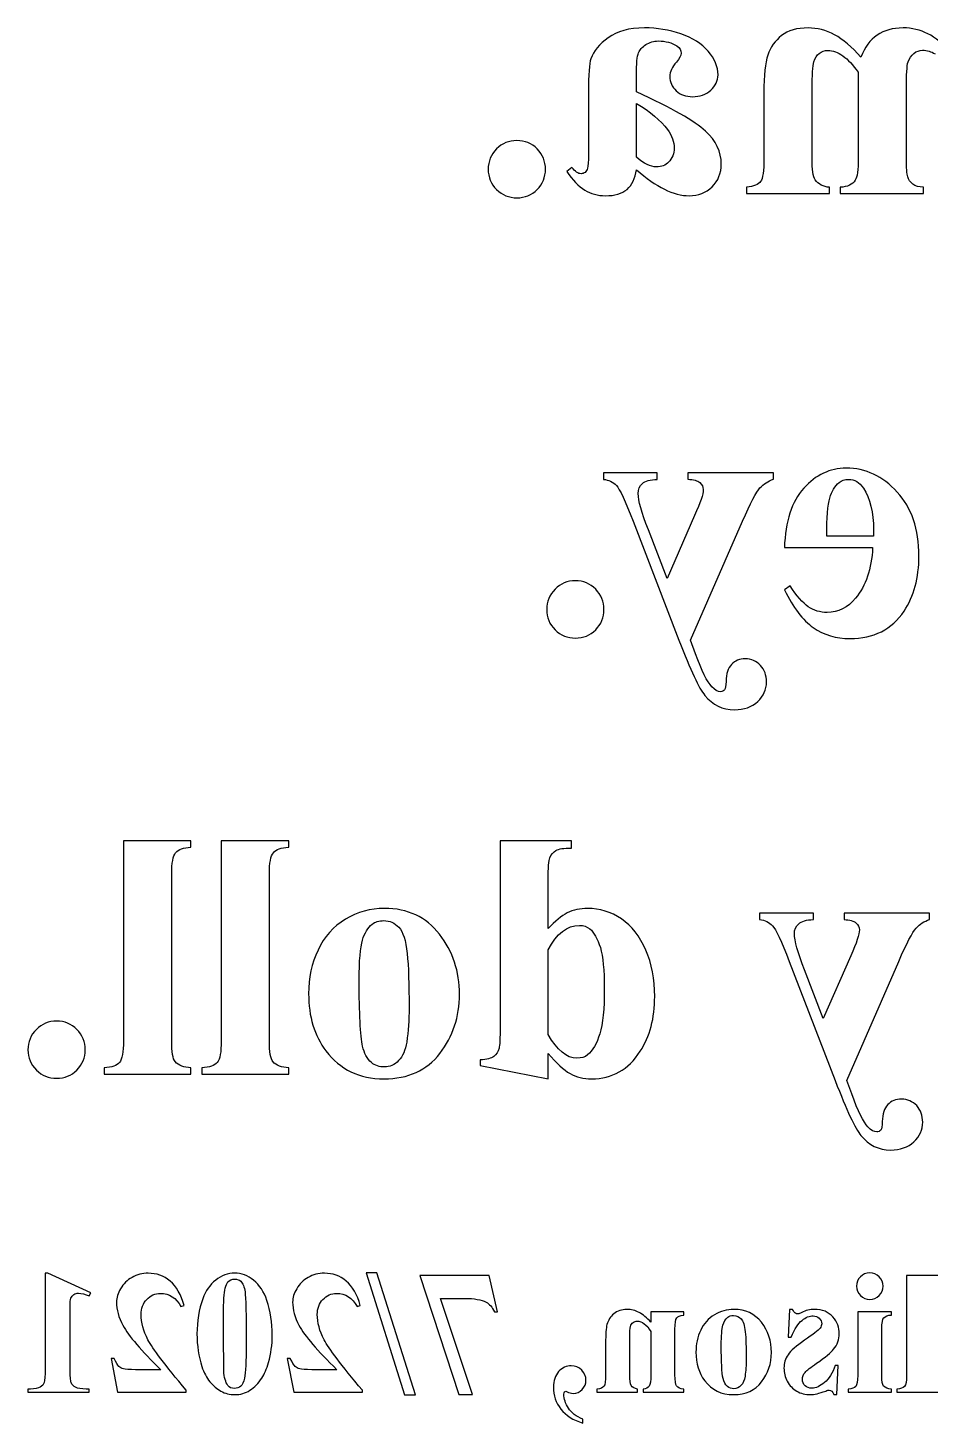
# Model space of a CAD drawing. Extents: x -0.4 to 83.8, y -41.6 to -6.3.
# Drawn here: x -0.4 to 21.28, y -41.56 to -8.02 of the extents above; entities that cross this region are included whole.
import ezdxf

# ---------------------------------------------------------------- set-up
doc = ezdxf.new("R2010")
doc.units = 0
doc.layers.add('Layer_1', color=7, linetype='CONTINUOUS')

msp = doc.modelspace()

# ---------------------------------------------------------------- linework, layer by layer
at = {"layer": 'Layer_1', "color": 4}
for p, q in [((14.225594, -9.558966), (14.225594, -9.170356)), ((19.554464, -9.083526), (19.554464, -11.158846)), ((13.072144, -9.558986), (13.072144, -11.059666)), ((17.288954, -9.575506), (17.288954, -11.158866)), ((18.446564, -11.158866), (18.446564, -9.496956)), ((20.711964, -11.158796), (20.711964, -9.496886)), ((14.225594, -11.129926), (14.225594, -9.835946)), ((11.352374, -10.728916), (11.352374, -10.728916)), ((12.675234, -11.373876), (12.551214, -11.473076)), ((14.225594, -11.129926), (14.225594, -11.129926)), ((14.225534, -11.431736), (14.225594, -11.431716)), ((16.871454, -11.853396), (16.871454, -12.002226)), ((16.871454, -12.002226), (18.868234, -12.002226)), ((18.868234, -12.002226), (18.868234, -11.853396)), ((19.120364, -11.853376), (19.120364, -12.002206)), ((19.120364, -12.002206), (21.121274, -12.002206)), ((21.121274, -12.002206), (21.121274, -11.853376)), ((14.725834, -18.720236), (13.431854, -18.720236)), ((13.431854, -18.720236), (13.431854, -18.873196)), ((14.725834, -18.873196), (14.725834, -18.720236)), ((17.516344, -18.720166), (15.461684, -18.720166)), ((15.461684, -18.720166), (15.461684, -18.873126)), ((17.516344, -18.873126), (17.516344, -18.720166)), ((15.622934, -19.741336), (14.961474, -21.254426)), ((14.142924, -19.877786), (15.246734, -22.742726)), ((14.961474, -21.254426), (14.510864, -20.084466)), ((15.527834, -22.742656), (16.776334, -19.877716)), ((19.922374, -20.092696), (19.922374, -20.237396)), ((19.922374, -20.237396), (18.797914, -20.237386)), ((17.780924, -20.514316), (17.780924, -20.514366)), ((17.780924, -20.514366), (19.901724, -20.514366)), ((12.757974, -21.312256), (12.757974, -21.312256)), ((17.921484, -21.436276), (17.780924, -21.527176)), ((15.647744, -23.065206), (15.527834, -22.742656)), ((1.897654, -27.563036), (1.897654, -32.366876)), ((3.518214, -27.563036), (1.897654, -27.563036)), ((3.518214, -27.715996), (3.518214, -27.563036)), ((4.245834, -27.563036), (4.245834, -32.366876)), ((5.866394, -27.563036), (4.245834, -27.563036)), ((5.866394, -27.715996), (5.866394, -27.563036)), ((10.947234, -27.563036), (10.947234, -32.011336)), ((12.662884, -27.563036), (10.947234, -27.563036)), ((12.662884, -27.736666), (12.662884, -27.563036)), ((3.055174, -32.366876), (3.055174, -28.365056)), ((5.403354, -32.366876), (5.403354, -28.365056)), ((12.104784, -29.671456), (12.104784, -28.505636)), ((8.152644, -29.481276), (8.152614, -29.481266)), ((8.169114, -29.187736), (8.169114, -29.187736)), ((18.479614, -29.303566), (17.185634, -29.303566)), ((17.185634, -29.303566), (17.185634, -29.456526)), ((18.479614, -29.456526), (18.479614, -29.303566)), ((21.270114, -29.303496), (19.215464, -29.303496)), ((19.215464, -29.303496), (19.215464, -29.456456)), ((21.270114, -29.456456), (21.270114, -29.303496)), ((12.104804, -32.218116), (12.104784, -30.184066)), ((17.896704, -30.461116), (19.000504, -33.326056)), ((19.376714, -30.324676), (18.715254, -31.837756)), ((19.281604, -33.325986), (20.530114, -30.461046)), ((18.715254, -31.837756), (18.264634, -30.667806)), ((0.289484, -31.895586), (0.289484, -31.895586)), ((10.471814, -32.829916), (10.471814, -32.966336)), ((12.104784, -33.284666), (12.104784, -32.672816)), ((1.430484, -33.020066), (1.430484, -33.168896)), ((1.430484, -33.168896), (3.518214, -33.168896)), ((3.518214, -33.168896), (3.518214, -33.020066)), ((3.778664, -33.020066), (3.778664, -33.168896)), ((3.778664, -33.168896), (5.866394, -33.168896)), ((5.866394, -33.168896), (5.866394, -33.020066)), ((10.471814, -32.966336), (12.104784, -33.284666)), ((19.401504, -33.648546), (19.281604, -33.325986)), ((0.080724, -37.957496), (0.012514, -37.957536)), ((0.012514, -37.957536), (0.012514, -40.249906)), ((1.112184, -38.428786), (0.080724, -37.957496)), ((7.726774, -37.951336), (8.646614, -40.882426)), ((7.987214, -37.951336), (7.726774, -37.951336)), ((8.911194, -40.882426), (7.987214, -37.951336)), ((10.686844, -38.015436), (9.016664, -38.015436)), ((9.016664, -38.015436), (9.957174, -40.876236)), ((10.889414, -38.885666), (10.686844, -38.015436)), ((19.833554, -37.949266), (19.833524, -37.949266)), ((20.716154, -38.015416), (20.716154, -40.417336)), ((21.526484, -38.015466), (20.716154, -38.015416)), ((1.074984, -38.503186), (1.112184, -38.428786)), ((10.281654, -40.876216), (9.518904, -38.563186)), ((9.518904, -38.563186), (10.099754, -38.563186)), ((0.614014, -40.249876), (0.614014, -38.796726)), ((3.278464, -38.761596), (3.354964, -38.734696)), ((7.511794, -38.761596), (7.588294, -38.734696)), ((10.810814, -38.885666), (10.889414, -38.885666)), ((15.360284, -38.885496), (14.572864, -38.885646)), ((14.572864, -38.885646), (14.572864, -39.135756)), ((15.360284, -38.961996), (15.360284, -38.885496)), ((16.567574, -38.827766), (16.567574, -38.827766)), ((17.902894, -38.831896), (17.871894, -39.491296)), ((17.973204, -38.831906), (17.902894, -38.831896)), ((19.544134, -38.885646), (19.544134, -40.417336)), ((20.354464, -38.885706), (19.544134, -38.885646)), ((20.354464, -38.962206), (20.354464, -38.885706)), ((16.559674, -38.974516), (16.559574, -38.974526)), ((3.662954, -39.416896), (3.662934, -39.416876)), ((4.307634, -40.301776), (4.299584, -39.412876)), ((14.062224, -40.396616), (14.062224, -39.536716)), ((14.572754, -39.361046), (14.572754, -40.396646)), ((15.151544, -40.396556), (15.151544, -39.305146)), ((17.871894, -39.491296), (17.942194, -39.491296)), ((20.122994, -40.417366), (20.122994, -39.288746)), ((13.483494, -39.644266), (13.483494, -40.396676)), ((1.672394, -40.008006), (1.597994, -40.008006)), ((1.597994, -40.008006), (1.755044, -40.818346)), ((5.905734, -40.008006), (5.831334, -40.008006)), ((5.831334, -40.008006), (5.988374, -40.818346)), ((19.072884, -40.175576), (19.002584, -40.175576)), ((19.039784, -40.870106), (19.072884, -40.175576)), ((2.792744, -40.276706), (2.187094, -40.276706)), ((7.026074, -40.276706), (6.420424, -40.276706)), ((-0.336796, -40.741886), (-0.400896, -40.741886)), ((-0.400896, -40.741886), (-0.400896, -40.818386)), ((-0.400896, -40.818386), (1.074984, -40.818386)), ((1.074984, -40.741886), (1.000584, -40.741886)), ((1.074984, -40.818386), (1.074984, -40.741886)), ((1.755044, -40.818346), (3.404554, -40.818346)), ((3.404554, -40.818346), (3.404554, -40.772846)), ((5.988374, -40.818346), (7.637884, -40.818346)), ((7.637884, -40.818346), (7.637884, -40.772846)), ((8.646614, -40.882426), (8.911194, -40.882426)), ((9.957174, -40.876236), (10.281654, -40.876216)), ((13.274704, -40.743926), (13.274704, -40.818326)), ((13.274704, -40.818326), (14.252414, -40.818326)), ((14.252414, -40.818326), (14.252414, -40.743926)), ((14.382564, -40.743866), (14.382564, -40.818266)), ((14.382564, -40.818266), (15.360284, -40.818266)), ((15.360284, -40.818266), (15.360284, -40.743866)), ((18.971584, -40.870106), (19.039784, -40.870106)), ((19.310594, -40.743946), (19.310594, -40.818346)), ((19.310594, -40.818346), (20.354464, -40.818346)), ((20.354464, -40.818346), (20.354464, -40.743946)), ((20.482614, -40.743946), (20.482614, -40.818346)), ((20.482614, -40.818346), (21.526484, -40.818346)), ((12.937824, -41.560416), (12.937824, -41.469516)), ((12.937834, -41.560526), (12.937824, -41.560416))]:
    msp.add_line(p, q, dxfattribs=at)
for points in [[(14.415754, -8.021096), (14.049194, -8.021096), (13.759804, -8.099643), (13.547584, -8.256736)], [(15.292184, -8.165786), (15.011064, -8.069326), (14.718921, -8.021096), (14.415754, -8.021096)], [(18.351434, -8.021076), (18.084094, -8.021076), (17.871877, -8.083086), (17.714784, -8.207106)], [(18.988084, -8.186436), (18.784137, -8.076196), (18.571921, -8.021076), (18.351434, -8.021076)], [(20.633464, -8.021076), (20.385417, -8.021076), (20.177334, -8.078953), (20.009214, -8.194706)], [(21.228774, -8.161636), (21.046874, -8.067929), (20.848437, -8.021076), (20.633464, -8.021076)], [(13.547584, -8.256736), (13.332611, -8.411076), (13.193431, -8.579196), (13.130044, -8.761096)], [(14.452954, -8.422086), (14.541147, -8.364219), (14.640367, -8.335286), (14.750614, -8.335286)], [(14.750614, -8.335286), (14.929761, -8.335286), (15.077211, -8.375249), (15.192964, -8.455176)], [(15.949504, -8.583336), (15.792411, -8.401436), (15.573304, -8.262253), (15.292184, -8.165786)], [(17.714784, -8.207106), (17.554931, -8.328373), (17.444687, -8.484093), (17.384054, -8.674266)], [(19.620604, -8.723876), (19.400117, -8.475829), (19.189277, -8.296683), (18.988084, -8.186436)], [(20.009214, -8.194706), (19.841094, -8.310459), (19.711557, -8.486849), (19.620604, -8.723876)], [(21.815824, -8.645326), (21.603604, -8.413813), (21.407921, -8.252583), (21.228774, -8.161636)], [(14.225594, -9.170356), (14.225594, -8.878216), (14.242127, -8.694936), (14.275194, -8.620516)], [(14.275194, -8.620516), (14.305527, -8.543349), (14.364781, -8.477206), (14.452954, -8.422086)], [(15.300454, -8.628806), (15.300454, -8.686673), (15.261867, -8.758333), (15.184694, -8.843786)], [(15.192964, -8.455176), (15.264624, -8.504776), (15.300454, -8.562653), (15.300454, -8.628806)], [(16.185154, -9.149706), (16.185154, -8.951273), (16.106604, -8.762483), (15.949504, -8.583336)], [(17.384054, -8.674266), (17.320654, -8.861679), (17.288954, -9.162093), (17.288954, -9.575506)], [(18.487864, -8.839626), (18.515397, -8.745919), (18.559494, -8.677019), (18.620154, -8.632926)], [(18.620154, -8.632926), (18.678021, -8.586059), (18.746921, -8.562626), (18.826854, -8.562626)], [(18.826854, -8.562626), (18.945367, -8.562626), (19.065257, -8.606723), (19.186524, -8.694916)], [(19.186524, -8.694916), (19.307791, -8.780356), (19.430437, -8.909893), (19.554464, -9.083526)], [(20.753264, -8.839556), (20.780797, -8.751363), (20.827651, -8.682463), (20.893824, -8.632856)], [(20.893824, -8.632856), (20.957224, -8.583256), (21.026127, -8.558456), (21.100534, -8.558456)], [(21.100534, -8.558456), (21.210774, -8.558456), (21.311371, -8.587389), (21.402324, -8.645256)], [(13.130044, -8.761096), (13.091444, -8.876856), (13.072144, -9.142819), (13.072144, -9.558986)], [(15.184694, -8.843786), (15.079961, -8.962293), (15.027594, -9.076669), (15.027594, -9.186916)], [(18.446564, -9.496956), (18.446564, -9.152443), (18.460331, -8.933333), (18.487864, -8.839626)], [(20.711964, -9.496886), (20.711964, -9.146859), (20.725731, -8.927749), (20.753264, -8.839556)], [(15.027594, -9.186916), (15.027594, -9.321963), (15.078584, -9.437716), (15.180564, -9.534176)], [(16.011514, -9.517646), (16.127274, -9.412913), (16.185154, -9.290266), (16.185154, -9.149706)], [(15.883374, -10.501546), (15.629814, -10.264519), (15.077221, -9.950326), (14.225594, -9.558966)], [(15.180564, -9.534176), (15.279784, -9.627883), (15.410697, -9.674736), (15.573304, -9.674736)], [(15.573304, -9.674736), (15.746937, -9.674736), (15.893007, -9.622373), (16.011514, -9.517646)], [(14.225594, -9.835946), (14.559074, -10.031633), (14.807121, -10.241096), (14.969734, -10.464336)], [(11.352374, -10.728916), (11.159447, -10.728916), (10.996841, -10.796439), (10.864554, -10.931486)], [(11.840204, -10.931486), (11.705157, -10.796439), (11.542547, -10.728916), (11.352374, -10.728916)], [(14.969734, -10.464336), (15.077221, -10.613163), (15.130964, -10.763369), (15.130964, -10.914956)], [(16.263704, -11.295296), (16.263704, -11.000396), (16.136927, -10.735813), (15.883374, -10.501546)], [(10.864554, -10.931486), (10.729507, -11.066539), (10.661984, -11.229149), (10.661984, -11.419316)], [(12.038644, -11.419316), (12.038644, -11.229149), (11.972497, -11.066539), (11.840204, -10.931486)], [(13.072144, -11.059666), (13.072144, -11.236059), (13.065244, -11.347683), (13.051444, -11.394536)], [(15.130964, -10.914956), (15.130964, -11.041736), (15.085487, -11.153356), (14.994534, -11.249816)], [(12.894344, -11.526836), (12.822684, -11.526836), (12.749647, -11.475849), (12.675234, -11.373876)], [(13.051444, -11.394536), (13.037644, -11.438603), (13.016977, -11.471669), (12.989444, -11.493736)], [(14.705144, -11.361436), (14.567344, -11.361436), (14.407494, -11.284266), (14.225594, -11.129926)], [(14.994534, -11.249816), (14.925634, -11.324229), (14.829171, -11.361436), (14.705144, -11.361436)], [(16.044604, -11.840996), (16.190671, -11.694923), (16.263704, -11.513023), (16.263704, -11.295296)], [(17.288954, -11.158866), (17.288954, -11.456526), (17.262787, -11.641183), (17.210454, -11.712836)], [(18.520964, -11.671496), (18.471364, -11.597083), (18.446564, -11.426206), (18.446564, -11.158866)], [(19.554464, -11.158846), (19.554464, -11.437213), (19.531031, -11.612223), (19.484164, -11.683876)], [(20.745064, -11.601146), (20.722997, -11.532246), (20.711964, -11.384796), (20.711964, -11.158796)], [(10.661984, -11.419316), (10.661984, -11.609483), (10.729507, -11.772093), (10.864554, -11.907146)], [(11.840204, -11.907146), (11.972497, -11.772093), (12.038644, -11.609483), (12.038644, -11.419316)], [(12.551214, -11.473076), (12.689021, -11.677029), (12.832337, -11.825859), (12.981164, -11.919566)], [(12.989444, -11.493736), (12.961911, -11.515803), (12.930211, -11.526836), (12.894344, -11.526836)], [(13.998154, -11.903026), (14.122181, -11.798299), (14.197974, -11.641203), (14.225534, -11.431736)], [(14.225594, -11.431716), (14.696881, -11.847883), (15.119937, -12.055966), (15.494764, -12.055966)], [(17.210454, -11.712836), (17.155321, -11.784496), (17.042321, -11.831349), (16.871454, -11.853396)], [(18.868234, -11.853396), (18.711134, -11.839596), (18.595377, -11.778963), (18.520964, -11.671496)], [(19.484164, -11.683876), (19.420764, -11.785856), (19.299497, -11.842356), (19.120364, -11.853376)], [(20.869094, -11.774776), (20.805694, -11.725176), (20.764351, -11.667299), (20.745064, -11.601146)], [(10.864554, -11.907146), (10.999601, -12.039433), (11.162207, -12.105576), (11.352374, -12.105576)], [(11.352374, -12.105576), (11.542547, -12.105576), (11.705157, -12.039433), (11.840204, -11.907146)], [(12.981164, -11.919566), (13.127237, -12.010513), (13.293981, -12.055986), (13.481394, -12.055986)], [(13.481394, -12.055986), (13.701881, -12.055986), (13.874134, -12.004999), (13.998154, -11.903026)], [(15.494764, -12.055966), (15.715251, -12.055966), (15.898531, -11.984309), (16.044604, -11.840996)], [(21.121274, -11.853376), (21.013787, -11.848043), (20.929727, -11.821843), (20.869094, -11.774776)], [(19.265074, -18.604356), (18.873707, -18.604356), (18.534711, -18.765586), (18.248084, -19.088046)], [(20.492904, -19.178996), (20.142884, -18.795903), (19.733607, -18.604356), (19.265074, -18.604356)], [(13.431854, -18.873196), (13.558634, -18.886996), (13.661987, -18.936606), (13.741914, -19.022026)], [(13.741914, -19.022026), (13.821841, -19.104706), (13.955511, -19.389959), (14.142924, -19.877786)], [(14.266944, -19.216306), (14.266944, -19.114333), (14.301397, -19.033029), (14.370304, -18.972396)], [(14.370304, -18.972396), (14.436437, -18.911729), (14.554947, -18.878663), (14.725834, -18.873196)], [(15.461684, -18.873126), (15.596731, -18.878459), (15.691817, -18.904659), (15.746944, -18.951726)], [(15.746944, -18.951726), (15.802077, -18.998593), (15.829644, -19.055093), (15.829644, -19.121226)], [(16.776334, -19.877716), (16.963747, -19.445009), (17.102931, -19.179046), (17.193884, -19.079826)], [(17.193884, -19.079826), (17.282077, -18.980613), (17.389564, -18.911713), (17.516344, -18.873126)], [(18.248084, -19.088046), (17.958691, -19.407753), (17.802971, -19.883176), (17.780924, -20.514316)], [(18.872314, -19.323746), (18.919181, -19.158379), (18.993594, -19.032976), (19.095554, -18.947536)], [(19.095554, -18.947536), (19.153421, -18.897936), (19.230591, -18.873136), (19.327064, -18.873136)], [(19.327064, -18.873136), (19.470377, -18.873136), (19.587511, -18.943416), (19.678464, -19.083976)], [(19.678464, -19.083976), (19.841071, -19.329263), (19.922374, -19.665503), (19.922374, -20.092696)], [(14.510864, -20.084466), (14.348251, -19.668299), (14.266944, -19.378913), (14.266944, -19.216306)], [(15.829644, -19.121226), (15.829644, -19.225953), (15.760741, -19.432656), (15.622934, -19.741336)], [(18.797914, -20.237386), (18.797914, -19.793653), (18.822714, -19.489106), (18.872314, -19.323746)], [(21.013804, -20.716886), (21.013804, -20.071966), (20.840171, -19.559336), (20.492904, -19.178996)], [(19.901724, -20.514366), (19.876924, -21.026999), (19.740497, -21.432143), (19.492444, -21.729796)], [(20.658264, -22.039806), (20.895291, -21.684273), (21.013804, -21.243299), (21.013804, -20.716886)], [(12.757974, -21.312256), (12.565054, -21.312256), (12.402447, -21.379779), (12.270154, -21.514826)], [(13.245804, -21.514826), (13.110757, -21.379779), (12.948147, -21.312256), (12.757974, -21.312256)], [(18.355564, -21.936506), (18.220517, -21.842799), (18.075824, -21.676056), (17.921484, -21.436276)], [(12.270154, -21.514826), (12.135107, -21.649873), (12.067584, -21.812479), (12.067584, -22.002646)], [(13.444244, -22.002646), (13.444244, -21.812479), (13.378097, -21.649873), (13.245804, -21.514826)], [(17.780924, -21.527176), (17.990384, -21.954369), (18.221894, -22.257539), (18.475454, -22.436686)], [(19.492444, -21.729796), (19.302277, -21.958549), (19.073524, -22.072926), (18.806184, -22.072926)], [(12.067584, -22.002646), (12.067584, -22.192819), (12.135107, -22.355429), (12.270154, -22.490476)], [(13.245804, -22.490476), (13.378097, -22.355429), (13.444244, -22.192819), (13.444244, -22.002646)], [(18.806184, -22.072926), (18.640817, -22.072926), (18.490611, -22.027453), (18.355564, -21.936506)], [(19.356024, -22.701266), (19.929284, -22.701266), (20.363364, -22.480779), (20.658264, -22.039806)], [(18.475454, -22.436686), (18.729014, -22.613073), (19.022537, -22.701266), (19.356024, -22.701266)], [(12.270154, -22.490476), (12.405201, -22.622769), (12.567807, -22.688916), (12.757974, -22.688916)], [(12.757974, -22.688916), (12.948147, -22.688916), (13.110757, -22.622769), (13.245804, -22.490476)], [(15.246734, -22.742726), (15.525094, -23.459306), (15.731801, -23.900279), (15.866854, -24.065646)], [(16.036344, -23.858956), (15.926104, -23.743203), (15.796571, -23.478619), (15.647744, -23.065206)], [(16.511774, -23.321506), (16.426334, -23.409699), (16.382237, -23.546123), (16.379484, -23.730776)], [(16.842504, -23.189206), (16.704697, -23.189206), (16.594454, -23.233306), (16.511774, -23.321506)], [(17.206304, -23.346306), (17.107084, -23.241573), (16.985817, -23.189206), (16.842504, -23.189206)], [(17.350994, -23.743186), (17.350994, -23.583333), (17.302764, -23.451039), (17.206304, -23.346306)], [(16.379484, -23.730776), (16.376817, -23.835509), (16.364417, -23.903033), (16.342284, -23.933346)], [(17.140154, -24.214466), (17.280714, -24.084933), (17.350994, -23.927839), (17.350994, -23.743186)], [(15.866854, -24.065646), (16.057021, -24.297153), (16.295421, -24.412906), (16.582054, -24.412906)], [(16.247184, -23.978846), (16.181051, -23.978846), (16.110771, -23.938883), (16.036344, -23.858956)], [(16.342284, -23.933346), (16.320217, -23.963679), (16.288517, -23.978846), (16.247184, -23.978846)], [(16.582054, -24.412906), (16.810807, -24.412906), (16.996841, -24.346759), (17.140154, -24.214466)], [(3.150274, -27.848286), (3.213674, -27.771119), (3.336321, -27.727023), (3.518214, -27.715996)], [(5.498454, -27.848286), (5.561854, -27.771119), (5.684501, -27.727023), (5.866394, -27.715996)], [(12.141984, -27.972326), (12.175051, -27.892406), (12.224661, -27.833153), (12.290814, -27.794566)], [(12.290814, -27.794566), (12.356947, -27.755966), (12.480971, -27.736666), (12.662884, -27.736666)], [(3.055174, -28.365056), (3.055174, -28.094956), (3.086874, -27.922699), (3.150274, -27.848286)], [(5.403354, -28.365056), (5.403354, -28.094956), (5.435054, -27.922699), (5.498454, -27.848286)], [(12.104784, -28.505636), (12.104784, -28.210729), (12.117184, -28.032959), (12.141984, -27.972326)], [(7.230664, -29.448186), (6.941277, -29.621819), (6.722171, -29.868489), (6.573344, -30.188196)], [(8.169114, -29.187736), (7.832867, -29.187736), (7.520051, -29.274553), (7.230664, -29.448186)], [(7.871524, -29.568076), (7.943184, -29.510209), (8.036891, -29.481276), (8.152644, -29.481276)], [(8.152614, -29.481266), (8.293174, -29.481266), (8.414441, -29.535009), (8.516414, -29.642496)], [(9.492024, -29.807856), (9.169564, -29.394443), (8.728594, -29.187736), (8.169114, -29.187736)], [(12.563674, -29.295246), (12.420361, -29.366906), (12.267397, -29.492309), (12.104784, -29.671456)], [(13.055634, -29.187756), (12.870974, -29.187756), (12.706987, -29.223586), (12.563674, -29.295246)], [(13.861784, -29.439936), (13.610984, -29.271816), (13.342267, -29.187756), (13.055634, -29.187756)], [(14.448834, -30.188216), (14.305514, -29.857489), (14.109831, -29.608063), (13.861784, -29.439936)], [(17.185634, -29.456526), (17.312414, -29.470326), (17.415767, -29.519936), (17.495694, -29.605356)], [(18.124074, -29.555726), (18.190207, -29.495126), (18.308721, -29.462059), (18.479614, -29.456526)], [(19.215464, -29.456456), (19.350511, -29.461789), (19.445594, -29.487989), (19.500714, -29.535056)], [(20.947654, -29.663166), (21.035847, -29.563946), (21.143334, -29.495043), (21.270114, -29.456456)], [(7.640014, -29.952556), (7.692347, -29.776163), (7.769517, -29.648003), (7.871524, -29.568076)], [(8.516414, -29.642496), (8.615634, -29.747223), (8.681781, -29.956683), (8.714854, -30.270876)], [(9.971584, -31.254796), (9.971584, -30.700823), (9.811731, -30.218509), (9.492024, -29.807856)], [(12.104784, -30.184066), (12.308737, -29.792699), (12.558164, -29.597016), (12.853064, -29.597016)], [(12.853064, -29.597016), (12.955037, -29.597016), (13.039097, -29.624583), (13.105244, -29.679716)], [(13.105244, -29.679716), (13.207217, -29.765156), (13.291277, -29.915363), (13.357424, -30.130336)], [(17.495694, -29.605356), (17.575621, -29.688036), (17.709291, -29.973289), (17.896704, -30.461116)], [(18.020724, -29.799636), (18.020724, -29.697663), (18.055174, -29.616359), (18.124074, -29.555726)], [(18.264634, -30.667806), (18.102027, -30.251639), (18.020724, -29.962249), (18.020724, -29.799636)], [(19.583414, -29.704556), (19.583414, -29.809283), (19.514514, -30.015989), (19.376714, -30.324676)], [(19.500714, -29.535056), (19.555847, -29.581923), (19.583414, -29.638423), (19.583414, -29.704556)], [(20.530114, -30.461046), (20.717527, -30.028346), (20.856707, -29.762386), (20.947654, -29.663166)], [(7.561414, -30.915796), (7.561414, -30.447263), (7.587614, -30.126183), (7.640014, -29.952556)], [(13.357424, -30.130336), (13.420824, -30.345309), (13.452524, -30.674663), (13.452524, -31.118396)], [(6.573344, -30.188196), (6.421757, -30.507903), (6.345964, -30.857923), (6.345964, -31.238256)], [(8.714854, -30.270876), (8.745187, -30.582316), (8.760354, -31.016399), (8.760354, -31.573126)], [(14.663804, -31.304426), (14.663804, -30.888259), (14.592147, -30.516189), (14.448834, -30.188216)], [(7.644114, -32.503296), (7.588981, -32.241469), (7.561414, -31.712303), (7.561414, -30.915796)], [(13.452524, -31.118396), (13.452524, -31.606216), (13.416697, -31.967259), (13.345044, -32.201526)], [(6.345964, -31.238256), (6.345964, -31.786716), (6.485147, -32.245603), (6.763514, -32.614916)], [(9.500294, -32.672796), (9.814487, -32.264896), (9.971584, -31.792229), (9.971584, -31.254796)], [(14.316534, -32.623206), (14.548047, -32.264919), (14.663804, -31.825326), (14.663804, -31.304426)], [(8.760354, -31.573126), (8.760354, -31.868026), (8.741054, -32.143633), (8.702454, -32.399946)], [(-0.198336, -32.098156), (-0.333383, -32.233203), (-0.400906, -32.395813), (-0.400906, -32.585986)], [(0.289484, -31.895586), (0.096564, -31.895586), (-0.066043, -31.963109), (-0.198336, -32.098156)], [(0.777314, -32.098156), (0.642267, -31.963109), (0.479657, -31.895586), (0.289484, -31.895586)], [(0.975754, -32.585986), (0.975754, -32.395813), (0.909607, -32.233203), (0.777314, -32.098156)], [(10.947234, -32.011336), (10.947234, -32.311749), (10.938967, -32.489516), (10.922434, -32.544636)], [(1.897654, -32.366876), (1.897654, -32.639729), (1.865954, -32.814739), (1.802554, -32.891906)], [(3.137874, -32.871236), (3.082741, -32.807836), (3.055174, -32.639716), (3.055174, -32.366876)], [(4.245834, -32.366876), (4.245834, -32.639729), (4.214134, -32.814739), (4.150734, -32.891906)], [(5.486054, -32.871236), (5.430921, -32.807836), (5.403354, -32.639716), (5.403354, -32.366876)], [(7.859094, -32.896036), (7.751607, -32.802329), (7.679947, -32.671416), (7.644114, -32.503296)], [(8.702454, -32.399946), (8.672121, -32.595626), (8.607351, -32.744456), (8.508144, -32.846436)], [(12.791074, -32.788626), (12.548534, -32.788626), (12.319777, -32.598456), (12.104804, -32.218116)], [(13.345044, -32.201526), (13.273384, -32.435793), (13.175544, -32.605293), (13.051524, -32.710026)], [(-0.400906, -32.585986), (-0.400906, -32.776153), (-0.333383, -32.938759), (-0.198336, -33.073806)], [(0.777314, -33.073806), (0.909607, -32.938759), (0.975754, -32.776153), (0.975754, -32.585986)], [(6.763514, -32.614916), (7.099754, -33.061403), (7.564151, -33.284646), (8.156704, -33.284646)], [(8.156704, -33.284646), (8.738237, -33.284646), (9.186101, -33.080696), (9.500294, -32.672796)], [(8.508144, -32.846436), (8.408931, -32.948409), (8.295934, -32.999396), (8.169154, -32.999396)], [(10.798404, -32.747216), (10.735004, -32.791283), (10.626141, -32.818849), (10.471814, -32.829916)], [(10.922434, -32.544636), (10.900367, -32.635589), (10.859024, -32.703116), (10.798404, -32.747216)], [(12.104784, -32.672816), (12.300471, -32.909843), (12.475484, -33.071073), (12.629824, -33.156506)], [(13.051524, -32.710026), (12.988124, -32.762426), (12.901307, -32.788626), (12.791074, -32.788626)], [(13.146584, -33.284666), (13.639924, -33.284666), (14.029907, -33.064179), (14.316534, -32.623206)], [(-0.198336, -33.073806), (-0.063289, -33.206099), (0.099317, -33.272246), (0.289484, -33.272246)], [(0.289484, -33.272246), (0.479657, -33.272246), (0.642267, -33.206099), (0.777314, -33.073806)], [(1.802554, -32.891906), (1.739154, -32.966319), (1.615131, -33.009039), (1.430484, -33.020066)], [(3.518214, -33.020066), (3.347334, -33.014733), (3.220554, -32.965123), (3.137874, -32.871236)], [(4.150734, -32.891906), (4.087334, -32.966319), (3.963311, -33.009039), (3.778664, -33.020066)], [(5.866394, -33.020066), (5.695514, -33.014733), (5.568734, -32.965123), (5.486054, -32.871236)], [(8.169154, -32.999396), (8.045127, -32.999396), (7.941774, -32.964943), (7.859094, -32.896036)], [(12.629824, -33.156506), (12.781404, -33.241946), (12.953657, -33.284666), (13.146584, -33.284666)], [(19.000504, -33.326056), (19.278871, -34.042636), (19.485577, -34.483609), (19.620624, -34.648976)], [(19.790114, -34.442296), (19.679874, -34.326543), (19.550337, -34.061959), (19.401504, -33.648546)], [(20.596274, -33.772546), (20.458474, -33.772546), (20.348231, -33.816643), (20.265544, -33.904836)], [(20.960084, -33.929636), (20.860864, -33.824909), (20.739594, -33.772546), (20.596274, -33.772546)], [(20.265544, -33.904836), (20.180111, -33.993029), (20.136014, -34.129456), (20.133254, -34.314116)], [(21.104774, -34.326516), (21.104774, -34.166663), (21.056544, -34.034369), (20.960084, -33.929636)], [(20.000954, -34.562186), (19.934821, -34.562186), (19.864541, -34.522223), (19.790114, -34.442296)], [(20.096054, -34.516686), (20.073987, -34.547019), (20.042287, -34.562186), (20.000954, -34.562186)], [(20.133254, -34.314116), (20.130587, -34.418843), (20.118187, -34.486366), (20.096054, -34.516686)], [(20.893934, -34.797806), (21.034494, -34.668266), (21.104774, -34.511169), (21.104774, -34.326516)], [(19.620624, -34.648976), (19.810797, -34.880483), (20.049197, -34.996236), (20.335824, -34.996236)], [(20.335824, -34.996236), (20.564584, -34.996236), (20.750621, -34.930093), (20.893934, -34.797806)], [(2.102324, -38.056686), (1.985191, -38.122819), (1.893551, -38.213769), (1.827404, -38.329536)], [(2.490934, -37.957486), (2.348994, -37.957486), (2.219457, -37.990553), (2.102324, -38.056686)], [(3.015964, -38.147656), (2.864377, -38.020876), (2.689367, -37.957486), (2.490934, -37.957486)], [(3.354964, -38.734696), (3.280551, -38.470116), (3.167551, -38.274436), (3.015964, -38.147656)], [(4.113574, -38.124986), (3.971634, -38.235233), (3.867591, -38.384063), (3.801444, -38.571476)], [(4.568324, -37.957556), (4.405717, -37.957556), (4.254134, -38.013366), (4.113574, -38.124986)], [(4.307584, -38.555046), (4.321384, -38.363499), (4.354451, -38.233963), (4.406784, -38.166436)], [(4.406784, -38.166436), (4.441251, -38.122369), (4.497061, -38.100336), (4.574214, -38.100336)], [(5.023074, -38.127056), (4.879761, -38.014056), (4.728177, -37.957556), (4.568324, -37.957556)], [(4.574214, -38.100336), (4.633481, -38.100336), (4.680334, -38.116869), (4.714774, -38.149936)], [(4.714774, -38.149936), (4.765774, -38.198136), (4.800224, -38.283573), (4.818124, -38.406246)], [(5.343474, -38.610746), (5.273194, -38.399906), (5.166394, -38.238676), (5.023074, -38.127056)], [(6.335654, -38.056686), (6.218527, -38.122819), (6.126891, -38.213769), (6.060744, -38.329536)], [(6.724264, -37.957486), (6.582324, -37.957486), (6.452787, -37.990553), (6.335654, -38.056686)], [(7.249294, -38.147656), (7.097714, -38.020876), (6.922704, -37.957486), (6.724264, -37.957486)], [(7.588294, -38.734696), (7.513881, -38.470116), (7.400881, -38.274436), (7.249294, -38.147656)], [(19.606144, -38.044366), (19.544144, -38.106366), (19.513144, -38.181469), (19.513144, -38.269676)], [(19.833524, -37.949266), (19.743951, -37.949266), (19.668157, -37.980966), (19.606144, -38.044366)], [(20.058864, -38.044366), (19.996864, -37.980966), (19.921761, -37.949266), (19.833554, -37.949266)], [(20.151864, -38.269676), (20.151864, -38.181476), (20.120864, -38.106373), (20.058864, -38.044366)], [(0.614014, -38.796726), (0.614014, -38.667193), (0.620214, -38.586579), (0.632614, -38.554886)], [(0.632614, -38.554886), (0.645014, -38.521819), (0.668447, -38.494253), (0.702914, -38.472186)], [(0.702914, -38.472186), (0.735981, -38.448786), (0.774564, -38.437086), (0.818664, -38.437086)], [(0.818664, -38.437086), (0.888944, -38.437086), (0.974384, -38.459119), (1.074984, -38.503186)], [(1.827404, -38.329536), (1.761271, -38.443916), (1.728204, -38.551403), (1.728204, -38.651996)], [(2.455774, -38.587966), (2.545347, -38.491506), (2.654901, -38.443276), (2.784434, -38.443276)], [(2.784434, -38.443276), (2.996654, -38.443276), (3.161331, -38.549383), (3.278464, -38.761596)], [(4.299584, -39.412876), (4.299584, -38.922296), (4.302251, -38.636353), (4.307584, -38.555046)], [(4.818124, -38.406246), (4.836057, -38.527513), (4.845024, -38.952639), (4.845024, -39.681626)], [(6.060744, -38.329536), (5.994611, -38.443916), (5.961544, -38.551403), (5.961544, -38.651996)], [(6.689104, -38.587966), (6.778677, -38.491506), (6.888231, -38.443276), (7.017764, -38.443276)], [(7.017764, -38.443276), (7.229984, -38.443276), (7.394661, -38.549383), (7.511794, -38.761596)], [(10.099754, -38.563186), (10.327127, -38.563186), (10.498004, -38.592819), (10.612384, -38.652086)], [(19.513144, -38.269676), (19.513144, -38.357869), (19.544844, -38.432969), (19.608244, -38.494976)], [(19.608244, -38.494976), (19.670244, -38.556976), (19.745347, -38.587976), (19.833554, -38.587976)], [(19.833554, -38.587976), (19.921747, -38.587976), (19.996851, -38.556976), (20.058864, -38.494976)], [(20.058864, -38.494976), (20.120864, -38.432976), (20.151864, -38.357876), (20.151864, -38.269676)], [(1.728204, -38.651996), (1.728204, -38.835276), (1.779194, -39.021313), (1.881174, -39.210106)], [(2.321414, -38.947636), (2.321414, -38.802943), (2.366201, -38.683053), (2.455774, -38.587966)], [(3.801444, -38.571476), (3.709117, -38.829169), (3.662954, -39.110976), (3.662954, -39.416896)], [(5.471624, -39.449976), (5.471624, -39.145429), (5.428907, -38.865686), (5.343474, -38.610746)], [(5.961544, -38.651996), (5.961544, -38.835276), (6.012531, -39.021313), (6.114504, -39.210106)], [(6.554744, -38.947636), (6.554744, -38.802943), (6.599531, -38.683053), (6.689104, -38.587966)], [(10.612384, -38.652086), (10.692304, -38.693419), (10.758447, -38.771279), (10.810814, -38.885666)], [(13.994084, -38.827776), (13.868684, -38.827776), (13.764644, -38.862916), (13.681964, -38.933196)], [(14.287604, -38.902176), (14.196657, -38.852576), (14.098817, -38.827776), (13.994084, -38.827776)], [(14.572864, -39.135756), (14.473644, -39.028269), (14.378557, -38.950409), (14.287604, -38.902176)], [(16.567574, -38.827766), (16.399454, -38.827766), (16.243047, -38.871176), (16.098354, -38.957996)], [(17.229034, -39.137826), (17.067801, -38.931119), (16.847314, -38.827766), (16.567574, -38.827766)], [(18.045504, -38.920806), (18.030371, -38.909806), (18.006271, -38.880173), (17.973204, -38.831906)], [(18.196404, -38.904306), (18.159204, -38.924973), (18.128904, -38.935306), (18.105504, -38.935306)], [(18.500264, -38.827806), (18.395531, -38.827806), (18.294244, -38.853306), (18.196404, -38.904306)], [(18.946744, -39.009706), (18.843391, -38.888439), (18.694564, -38.827806), (18.500264, -38.827806)], [(1.881174, -39.210106), (2.020354, -39.465039), (2.324211, -39.820573), (2.792744, -40.276706)], [(2.484714, -39.557416), (2.375847, -39.349336), (2.321414, -39.146076), (2.321414, -38.947636)], [(6.114504, -39.210106), (6.253684, -39.465039), (6.557541, -39.820573), (7.026074, -40.276706)], [(6.718044, -39.557416), (6.609177, -39.349336), (6.554744, -39.146076), (6.554744, -38.947636)], [(13.516594, -39.191576), (13.494527, -39.270129), (13.483494, -39.421026), (13.483494, -39.644266)], [(13.681964, -38.933196), (13.599277, -39.002096), (13.544154, -39.088223), (13.516594, -39.191576)], [(14.062224, -39.536716), (14.062224, -39.378243), (14.068424, -39.278336), (14.080824, -39.236996)], [(14.080824, -39.236996), (14.093224, -39.195663), (14.114591, -39.163963), (14.144924, -39.141896)], [(14.144924, -39.141896), (14.173857, -39.118496), (14.206224, -39.106796), (14.242024, -39.106796)], [(14.242024, -39.106796), (14.360537, -39.106796), (14.470781, -39.191546), (14.572754, -39.361046)], [(15.151544, -39.305146), (15.151544, -39.159073), (15.165311, -39.068123), (15.192844, -39.032296)], [(15.192844, -39.032296), (15.219044, -38.996496), (15.274857, -38.973063), (15.360284, -38.961996)], [(16.098354, -38.957996), (15.953654, -39.044809), (15.844097, -39.168143), (15.769684, -39.327996)], [(16.264054, -39.691776), (16.264054, -39.457509), (16.277154, -39.296969), (16.303354, -39.210156)], [(16.303354, -39.210156), (16.329554, -39.121956), (16.368141, -39.057876), (16.419114, -39.017916)], [(16.419114, -39.017916), (16.454914, -38.988983), (16.501767, -38.974516), (16.559674, -38.974516)], [(16.559574, -38.974526), (16.629854, -38.974526), (16.690487, -39.001393), (16.741474, -39.055126)], [(16.741474, -39.055126), (16.791074, -39.107526), (16.824141, -39.212256), (16.840674, -39.369316)], [(17.468804, -39.861296), (17.468804, -39.584309), (17.388881, -39.343153), (17.229034, -39.137826)], [(17.942194, -39.491296), (18.026254, -39.295609), (18.113761, -39.161939), (18.204714, -39.090286)], [(18.105504, -38.935306), (18.080704, -38.935306), (18.060704, -38.930473), (18.045504, -38.920806)], [(18.204714, -39.090286), (18.294287, -39.018626), (18.383861, -38.982796), (18.473434, -38.982796)], [(18.473434, -38.982796), (18.529901, -38.982796), (18.578131, -39.002096), (18.618124, -39.040696)], [(18.618124, -39.040696), (18.658057, -39.077896), (18.678024, -39.121303), (18.678024, -39.170916)], [(18.678024, -39.170916), (18.678024, -39.208116), (18.664257, -39.243946), (18.636724, -39.278406)], [(19.099704, -39.412786), (19.099704, -39.263959), (19.048717, -39.129599), (18.946744, -39.009706)], [(20.122994, -39.288746), (20.122994, -39.152326), (20.138827, -39.065513), (20.170494, -39.028306)], [(20.170494, -39.028306), (20.202161, -38.989706), (20.263484, -38.967673), (20.354464, -38.962206)], [(3.404554, -40.772846), (2.898814, -40.170646), (2.592201, -39.765503), (2.484714, -39.557416)], [(3.662934, -39.416876), (3.662934, -39.696616), (3.702207, -39.957756), (3.780754, -40.200296)], [(5.382724, -40.103166), (5.441991, -39.892326), (5.471624, -39.674596), (5.471624, -39.449976)], [(7.637884, -40.772846), (7.132144, -40.170646), (6.825531, -39.765503), (6.718044, -39.557416)], [(15.769684, -39.327996), (15.693897, -39.487849), (15.656004, -39.662859), (15.656004, -39.853026)], [(16.840674, -39.369316), (16.855807, -39.525036), (16.863374, -39.742076), (16.863374, -40.020436)], [(18.266724, -39.569856), (18.064151, -39.706283), (17.931171, -39.822729), (17.867784, -39.919196)], [(18.636724, -39.278406), (18.592657, -39.334873), (18.469324, -39.432023), (18.266724, -39.569856)], [(18.963284, -39.786926), (19.054231, -39.673926), (19.099704, -39.549213), (19.099704, -39.412786)], [(4.845024, -39.681626), (4.845024, -40.078499), (4.831257, -40.344459), (4.803724, -40.479506)], [(15.656004, -39.853026), (15.656004, -40.127259), (15.725594, -40.356703), (15.864774, -40.541356)], [(16.305354, -40.485526), (16.277821, -40.354613), (16.264054, -40.090029), (16.264054, -39.691776)], [(17.233164, -40.570296), (17.390257, -40.366349), (17.468804, -40.130016), (17.468804, -39.861296)], [(18.554004, -40.121786), (18.764844, -39.975713), (18.901271, -39.864093), (18.963284, -39.786926)], [(1.786084, -40.196106), (1.757151, -40.165773), (1.719254, -40.103073), (1.672394, -40.008006)], [(1.897704, -40.258106), (1.852237, -40.245706), (1.815031, -40.225039), (1.786084, -40.196106)], [(3.780754, -40.200296), (3.827621, -40.349123), (3.891011, -40.471079), (3.970924, -40.566166)], [(5.223564, -40.477296), (5.284164, -40.383589), (5.337217, -40.258879), (5.382724, -40.103166)], [(6.019424, -40.196106), (5.990491, -40.165773), (5.952594, -40.103073), (5.905734, -40.008006)], [(6.131044, -40.258106), (6.085577, -40.245706), (6.048371, -40.225039), (6.019424, -40.196106)], [(12.658774, -40.183866), (12.540267, -40.183866), (12.438984, -40.230029), (12.354924, -40.322356)], [(12.908894, -40.287216), (12.839987, -40.218316), (12.756614, -40.183866), (12.658774, -40.183866)], [(16.863374, -40.020436), (16.863374, -40.167889), (16.853741, -40.305693), (16.834474, -40.433846)], [(17.867784, -39.919196), (17.802984, -40.014276), (17.770584, -40.121073), (17.770584, -40.239586)], [(17.770584, -40.239586), (17.770584, -40.347073), (17.797451, -40.452493), (17.851184, -40.555846)], [(18.277014, -40.340896), (18.318347, -40.292629), (18.410677, -40.219593), (18.554004, -40.121786)], [(19.002584, -40.175576), (18.940584, -40.357476), (18.855834, -40.493903), (18.748334, -40.584856)], [(-0.010186, -40.580636), (-0.025319, -40.627503), (-0.057019, -40.666086), (-0.105286, -40.696386)], [(0.012514, -40.249906), (0.012514, -40.422159), (0.004947, -40.532403), (-0.010186, -40.580636)], [(0.640914, -40.586806), (0.622981, -40.538539), (0.614014, -40.426229), (0.614014, -40.249876)], [(2.187094, -40.276706), (2.038267, -40.276706), (1.941804, -40.270506), (1.897704, -40.258106)], [(3.970924, -40.566166), (4.049471, -40.661246), (4.139044, -40.737036), (4.239644, -40.793536)], [(4.406834, -40.659376), (4.348967, -40.582209), (4.315901, -40.463009), (4.307634, -40.301776)], [(4.803724, -40.479506), (4.783057, -40.577346), (4.753424, -40.642803), (4.714824, -40.675876)], [(4.934174, -40.772886), (5.043041, -40.703986), (5.139504, -40.605456), (5.223564, -40.477296)], [(6.420424, -40.276706), (6.271597, -40.276706), (6.175137, -40.270506), (6.131044, -40.258106)], [(12.354924, -40.322356), (12.270857, -40.413309), (12.228824, -40.538713), (12.228824, -40.698566)], [(13.012244, -40.526996), (13.012244, -40.436049), (12.977794, -40.356123), (12.908894, -40.287216)], [(12.923344, -40.750236), (12.982611, -40.686836), (13.012244, -40.612423), (13.012244, -40.526996)], [(13.483494, -40.396676), (13.483494, -40.545503), (13.470394, -40.638519), (13.444194, -40.675726)], [(14.095324, -40.652926), (14.073257, -40.618459), (14.062224, -40.533023), (14.062224, -40.396616)], [(14.572754, -40.396646), (14.572754, -40.541339), (14.559654, -40.632979), (14.533454, -40.671566)], [(15.186644, -40.665266), (15.163244, -40.634933), (15.151544, -40.545363), (15.151544, -40.396556)], [(15.864774, -40.541356), (16.032894, -40.764596), (16.265094, -40.876216), (16.561374, -40.876216)], [(16.412844, -40.681896), (16.359111, -40.635029), (16.323281, -40.569573), (16.305354, -40.485526)], [(16.561374, -40.876216), (16.852141, -40.876216), (17.076071, -40.774243), (17.233164, -40.570296)], [(16.834474, -40.433846), (16.819341, -40.531693), (16.786974, -40.606109), (16.737374, -40.657096)], [(17.851184, -40.555846), (17.904917, -40.659199), (17.980711, -40.738436), (18.078564, -40.793556)], [(18.215014, -40.512456), (18.215014, -40.446323), (18.235681, -40.389136), (18.277014, -40.340896)], [(18.279114, -40.661286), (18.236381, -40.619953), (18.215014, -40.570343), (18.215014, -40.512456)], [(19.544134, -40.417336), (19.544134, -40.553763), (19.528301, -40.641266), (19.496634, -40.679846)], [(20.164294, -40.669546), (20.136761, -40.637879), (20.122994, -40.553819), (20.122994, -40.417366)], [(20.716154, -40.417336), (20.716154, -40.553763), (20.700321, -40.641266), (20.668654, -40.679846)], [(-0.105286, -40.696386), (-0.153553, -40.726719), (-0.230723, -40.741886), (-0.336796, -40.741886)], [(0.744274, -40.700486), (0.693274, -40.672953), (0.658821, -40.635059), (0.640914, -40.586806)], [(1.000584, -40.741886), (0.880697, -40.741886), (0.795261, -40.728086), (0.744274, -40.700486)], [(4.239644, -40.793536), (4.340237, -40.848669), (4.449791, -40.876236), (4.568304, -40.876236)], [(4.561864, -40.725476), (4.492964, -40.725476), (4.441287, -40.703443), (4.406834, -40.659376)], [(4.714824, -40.675876), (4.676224, -40.708943), (4.625237, -40.725476), (4.561864, -40.725476)], [(4.568304, -40.876236), (4.703351, -40.876236), (4.825307, -40.841786), (4.934174, -40.772886)], [(12.228824, -40.698566), (12.228824, -40.895626), (12.288771, -41.070636), (12.408664, -41.223596)], [(12.481004, -40.865936), (12.481004, -40.842536), (12.485837, -40.824636), (12.495504, -40.812236)], [(12.590554, -41.200796), (12.517521, -41.091929), (12.481004, -40.980309), (12.481004, -40.865936)], [(12.495504, -40.812236), (12.505171, -40.801236), (12.514804, -40.795736), (12.524404, -40.795736)], [(12.524404, -40.795736), (12.532671, -40.795736), (12.545071, -40.800569), (12.561604, -40.810236)], [(12.561604, -40.810236), (12.601604, -40.833636), (12.651214, -40.845336), (12.710434, -40.845336)], [(12.710434, -40.845336), (12.791741, -40.845336), (12.862711, -40.813636), (12.923344, -40.750236)], [(13.444194, -40.675726), (13.416661, -40.711526), (13.360164, -40.734259), (13.274704, -40.743926)], [(14.252414, -40.743926), (14.179381, -40.734259), (14.127017, -40.703926), (14.095324, -40.652926)], [(14.533454, -40.671566), (14.505921, -40.710166), (14.455624, -40.734266), (14.382564, -40.743866)], [(15.360284, -40.743866), (15.278977, -40.735599), (15.221097, -40.709399), (15.186644, -40.665266)], [(16.567874, -40.733596), (16.505874, -40.733596), (16.454197, -40.716363), (16.412844, -40.681896)], [(16.737374, -40.657096), (16.687774, -40.708096), (16.631274, -40.733596), (16.567874, -40.733596)], [(18.078564, -40.793556), (18.176404, -40.848689), (18.284581, -40.876256), (18.403094, -40.876256)], [(18.440344, -40.721286), (18.374211, -40.721286), (18.320467, -40.701286), (18.279114, -40.661286)], [(18.403094, -40.876256), (18.495421, -40.876256), (18.618754, -40.847323), (18.773094, -40.789456)], [(18.748334, -40.584856), (18.639474, -40.675809), (18.536811, -40.721286), (18.440344, -40.721286)], [(18.773094, -40.789456), (18.814427, -40.774323), (18.842694, -40.766756), (18.857894, -40.766756)], [(18.857894, -40.766756), (18.903361, -40.766756), (18.941257, -40.801206), (18.971584, -40.870106)], [(19.496634, -40.679846), (19.464967, -40.717046), (19.402954, -40.738413), (19.310594, -40.743946)], [(20.354464, -40.743946), (20.269024, -40.741279), (20.205634, -40.716479), (20.164294, -40.669546)], [(20.668654, -40.679846), (20.636987, -40.717046), (20.574974, -40.738413), (20.482614, -40.743946)], [(12.408664, -41.223596), (12.527177, -41.376556), (12.703567, -41.488866), (12.937834, -41.560526)], [(12.937824, -41.469516), (12.777971, -41.400616), (12.662214, -41.311043), (12.590554, -41.200796)]]:
    msp.add_open_spline(points, degree=3, dxfattribs=at)

doc.saveas('drawing.dxf')
